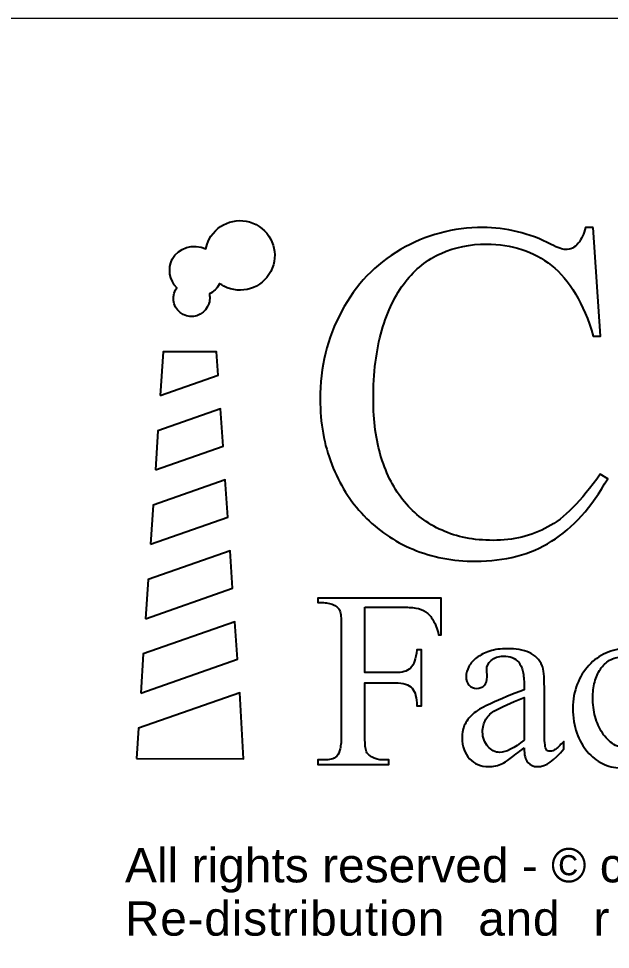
# Model space of a CAD drawing. Header units: millimetres. Extents: x -717 to 729, y -471 to 474.
# Drawn here: x 437.7 to 510, y 360.3 to 473.9 of the extents above; entities that cross this region are included whole.
import ezdxf

# ---------------------------------------------------------------- set-up
doc = ezdxf.new("R2010")
doc.units = ezdxf.units.MM
doc.header["$MEASUREMENT"] = 0
doc.layers.add('Livello 1', color=7, linetype='Continuous')
doc.styles.add('0', font='arial.ttf', dxfattribs={"height": 1})

msp = doc.modelspace()

# ---------------------------------------------------------------- linework, layer by layer
at = {"layer": 'Livello 1', "color": 7, "lineweight": 20}
msp.add_lwpolyline([(-716.7436, -470.9808), (729.3632, -470.9808), (729.3632, 473.8992), (-716.7436, 473.8992), (-716.7436, -470.9808)], close=True, dxfattribs=at)
at = {"layer": 'Livello 1', "color": 22}
for points, knots in [([(468.5414, 443.0266), (469.6273, 445.104), (468.8236, 447.6685), (466.7462, 448.7545), (466.7462, 448.7545), (464.6689, 449.8404), (462.1044, 449.0367), (461.0184, 446.9594), (461.0184, 446.9594), (460.8221, 446.5838), (460.6879, 446.1921), (460.6114, 445.7964), (460.6114, 445.7964), (459.0618, 446.4916), (457.2637, 445.9472), (456.5187, 444.5222), (456.5187, 444.5222), (455.9185, 443.374), (456.1782, 441.9907), (457.063, 441.0385), (457.063, 441.0385), (457.0098, 440.9615), (456.9608, 440.8804), (456.9163, 440.7954), (456.9163, 440.7954), (456.3401, 439.6932), (456.7493, 438.3414), (457.8305, 437.7762), (457.8305, 437.7762), (458.9117, 437.211), (460.2552, 437.6465), (460.8314, 438.7487), (460.8314, 438.7487), (461.0898, 439.243), (461.15, 439.7871), (461.0404, 440.2883), (461.0404, 440.2883), (461.5569, 440.5559), (461.9928, 440.9703), (462.2762, 441.5124), (462.2762, 441.5124), (462.2762, 441.5124), (462.2959, 441.5511), (462.2959, 441.5511), (462.2959, 441.5511), (462.4584, 441.4342), (462.6309, 441.327), (462.8135, 441.2315), (462.8135, 441.2315), (464.8909, 440.1456), (467.4554, 440.9493), (468.5414, 443.0266)], [0, 0, 0, 0, 0.071428571, 0.071428571, 0.071428571, 0.071428571, 0.142857143, 0.142857143, 0.142857143, 0.142857143, 0.214285714, 0.214285714, 0.214285714, 0.214285714, 0.285714286, 0.285714286, 0.285714286, 0.285714286, 0.357142857, 0.357142857, 0.357142857, 0.357142857, 0.428571429, 0.428571429, 0.428571429, 0.428571429, 0.5, 0.5, 0.5, 0.5, 0.571428571, 0.571428571, 0.571428571, 0.571428571, 0.642857143, 0.642857143, 0.642857143, 0.642857143, 0.714285714, 0.714285714, 0.714285714, 0.714285714, 0.785714286, 0.785714286, 0.785714286, 0.785714286, 0.857142857, 0.857142857, 0.857142857, 0.857142857, 1, 1, 1, 1]), ([(455.0456, 427.8924), (455.0456, 427.8924), (455.3975, 433.2405), (455.3975, 433.2405), (455.3975, 433.2405), (455.3975, 433.2405), (461.9336, 433.2405), (461.9336, 433.2405), (461.9336, 433.2405), (461.9336, 433.2405), (462.1281, 430.3631), (462.1281, 430.3631), (462.1281, 430.3631), (462.1281, 430.3631), (455.0456, 427.8924), (455.0456, 427.8924)], [0, 0, 0, 0, 0.2, 0.2, 0.2, 0.2, 0.4, 0.4, 0.4, 0.4, 0.6, 0.6, 0.6, 0.6, 1, 1, 1, 1]), ([(454.4482, 418.8118), (454.4482, 418.8118), (454.7628, 423.5933), (454.7628, 423.5933), (454.7628, 423.5933), (454.7628, 423.5933), (462.4054, 426.2592), (462.4054, 426.2592), (462.4054, 426.2592), (462.4054, 426.2592), (462.7136, 421.6952), (462.7136, 421.6952), (462.7136, 421.6952), (462.7136, 421.6952), (454.4482, 418.8118), (454.4482, 418.8118)], [0, 0, 0, 0, 0.2, 0.2, 0.2, 0.2, 0.4, 0.4, 0.4, 0.4, 0.6, 0.6, 0.6, 0.6, 1, 1, 1, 1]), ([(453.8509, 409.7312), (453.8509, 409.7312), (454.1655, 414.5125), (454.1655, 414.5125), (454.1655, 414.5125), (454.1655, 414.5125), (462.9909, 417.5915), (462.9909, 417.5915), (462.9909, 417.5915), (462.9909, 417.5915), (463.2994, 413.0271), (463.2994, 413.0271), (463.2994, 413.0271), (463.2994, 413.0271), (453.8509, 409.7312), (453.8509, 409.7312)], [0, 0, 0, 0, 0.2, 0.2, 0.2, 0.2, 0.4, 0.4, 0.4, 0.4, 0.6, 0.6, 0.6, 0.6, 1, 1, 1, 1]), ([(453.2535, 400.6506), (453.2535, 400.6506), (453.568, 405.4321), (453.568, 405.4321), (453.568, 405.4321), (453.568, 405.4321), (463.5767, 408.9235), (463.5767, 408.9235), (463.5767, 408.9235), (463.5767, 408.9235), (463.885, 404.3592), (463.885, 404.3592), (463.885, 404.3592), (463.885, 404.3592), (453.2535, 400.6506), (453.2535, 400.6506)], [0, 0, 0, 0, 0.2, 0.2, 0.2, 0.2, 0.4, 0.4, 0.4, 0.4, 0.6, 0.6, 0.6, 0.6, 1, 1, 1, 1]), ([(452.6561, 391.5699), (452.6561, 391.5699), (452.9706, 396.3514), (452.9706, 396.3514), (452.9706, 396.3514), (452.9706, 396.3514), (464.1623, 400.2556), (464.1623, 400.2556), (464.1623, 400.2556), (464.1623, 400.2556), (464.4707, 395.6912), (464.4707, 395.6912), (464.4707, 395.6912), (464.4707, 395.6912), (452.6561, 391.5699), (452.6561, 391.5699)], [0, 0, 0, 0, 0.2, 0.2, 0.2, 0.2, 0.4, 0.4, 0.4, 0.4, 0.6, 0.6, 0.6, 0.6, 1, 1, 1, 1]), ([(452.1295, 383.5655), (452.1295, 383.5655), (452.3734, 387.2707), (452.3734, 387.2707), (452.3734, 387.2707), (452.3734, 387.2707), (464.748, 391.5876), (464.748, 391.5876), (464.748, 391.5876), (464.748, 391.5876), (465.2018, 383.5302), (465.2018, 383.5302), (465.2018, 383.5302), (465.2018, 383.5302), (452.1295, 383.5655), (452.1295, 383.5655)], [0, 0, 0, 0, 0.2, 0.2, 0.2, 0.2, 0.4, 0.4, 0.4, 0.4, 0.6, 0.6, 0.6, 0.6, 1, 1, 1, 1])]:
    msp.add_open_spline(points, degree=3, knots=knots, dxfattribs=at)
at = {"layer": 'Livello 1'}
for points, knots in [([(507.9365, 448.4037), (507.9365, 448.4037), (508.8145, 435.1465), (508.8145, 435.1465), (508.8145, 435.1465), (508.8145, 435.1465), (507.9365, 435.1465), (507.9365, 435.1465), (507.9365, 435.1465), (506.7366, 439.1412), (505.0246, 442.0092), (502.8297, 443.7651), (502.8297, 443.7651), (500.6348, 445.5064), (497.9863, 446.3844), (494.8842, 446.3844), (494.8842, 446.3844), (492.8795, 446.3844), (491.0357, 446.004), (489.3383, 445.243), (489.3383, 445.243), (487.641, 444.4822), (486.1923, 443.3261), (484.9632, 441.7458), (484.9632, 441.7458), (483.7487, 440.1801), (482.7975, 438.2047), (482.1098, 435.8342), (482.1098, 435.8342), (481.4221, 433.4491), (481.0709, 430.6542), (481.0709, 427.4204), (481.0709, 427.4204), (481.0709, 424.8158), (481.3928, 422.4599), (482.0367, 420.3382), (482.0367, 420.3382), (482.6805, 418.2165), (483.6316, 416.4167), (484.8754, 414.9095), (484.8754, 414.9095), (486.1191, 413.4023), (487.641, 412.2463), (489.4554, 411.4415), (489.4554, 411.4415), (491.2552, 410.6221), (493.3331, 410.2124), (495.6889, 410.2124), (495.6889, 410.2124), (498.1472, 410.2124), (500.3861, 410.7538), (502.3907, 411.8512), (502.3907, 411.8512), (504.3076, 412.8463), (506.444, 414.9972), (508.7852, 418.2896), (508.7852, 418.2896), (508.7852, 418.2896), (509.6925, 417.7336), (509.6925, 417.7336), (509.6925, 417.7336), (507.717, 414.2656), (505.4343, 411.7195), (502.8443, 410.0953), (502.8443, 410.0953), (500.2543, 408.4711), (497.1522, 407.6663), (493.5526, 407.6663), (493.5526, 407.6663), (490.7723, 407.6663), (488.2263, 408.1492), (485.9143, 409.1295), (485.9143, 409.1295), (483.5877, 410.0953), (481.5977, 411.4561), (479.9149, 413.2267), (479.9149, 413.2267), (478.2468, 414.9826), (476.9298, 417.0605), (475.9933, 419.4749), (475.9933, 419.4749), (475.0422, 421.8893), (474.574, 424.5524), (474.574, 427.4351), (474.574, 427.4351), (474.574, 431.3566), (475.4519, 434.927), (477.1932, 438.1608), (477.1932, 438.1608), (478.9199, 441.4093), (481.3196, 443.9261), (484.3779, 445.6967), (484.3779, 445.6967), (487.48, 447.4965), (490.8309, 448.4037), (494.4452, 448.4037), (494.4452, 448.4037), (497.2839, 448.4037), (500.0787, 447.7159), (502.8004, 446.3405), (502.8004, 446.3405), (503.6052, 445.9161), (504.1759, 445.6967), (504.5125, 445.6967), (504.5125, 445.6967), (505.1563, 445.6967), (505.6685, 445.9601), (506.0928, 446.4722), (506.0928, 446.4722), (506.5025, 446.9843), (506.7951, 447.6282), (506.9708, 448.4037), (506.9708, 448.4037), (506.9708, 448.4037), (507.9365, 448.4037), (507.9365, 448.4037)], [0, 0, 0, 0, 0.033333333, 0.033333333, 0.033333333, 0.033333333, 0.066666667, 0.066666667, 0.066666667, 0.066666667, 0.1, 0.1, 0.1, 0.1, 0.133333333, 0.133333333, 0.133333333, 0.133333333, 0.166666667, 0.166666667, 0.166666667, 0.166666667, 0.2, 0.2, 0.2, 0.2, 0.233333333, 0.233333333, 0.233333333, 0.233333333, 0.266666667, 0.266666667, 0.266666667, 0.266666667, 0.3, 0.3, 0.3, 0.3, 0.333333333, 0.333333333, 0.333333333, 0.333333333, 0.366666667, 0.366666667, 0.366666667, 0.366666667, 0.4, 0.4, 0.4, 0.4, 0.433333333, 0.433333333, 0.433333333, 0.433333333, 0.466666667, 0.466666667, 0.466666667, 0.466666667, 0.5, 0.5, 0.5, 0.5, 0.533333333, 0.533333333, 0.533333333, 0.533333333, 0.566666667, 0.566666667, 0.566666667, 0.566666667, 0.6, 0.6, 0.6, 0.6, 0.633333333, 0.633333333, 0.633333333, 0.633333333, 0.666666667, 0.666666667, 0.666666667, 0.666666667, 0.7, 0.7, 0.7, 0.7, 0.733333333, 0.733333333, 0.733333333, 0.733333333, 0.766666667, 0.766666667, 0.766666667, 0.766666667, 0.8, 0.8, 0.8, 0.8, 0.833333333, 0.833333333, 0.833333333, 0.833333333, 0.866666667, 0.866666667, 0.866666667, 0.866666667, 0.9, 0.9, 0.9, 0.9, 0.933333333, 0.933333333, 0.933333333, 0.933333333, 1, 1, 1, 1]), ([(480.0379, 402.0615), (480.0379, 402.0615), (480.0379, 394.0625), (480.0379, 394.0625), (480.0379, 394.0625), (480.0379, 394.0625), (483.7327, 394.0625), (483.7327, 394.0625), (483.7327, 394.0625), (484.1593, 394.0625), (484.5326, 394.1006), (484.8373, 394.1844), (484.8373, 394.1844), (485.1421, 394.2681), (485.4011, 394.4129), (485.6068, 394.6262), (485.6068, 394.6262), (485.8201, 394.8319), (485.9801, 395.1214), (486.102, 395.4795), (486.102, 395.4795), (486.2162, 395.8375), (486.3152, 396.2946), (486.3914, 396.8507), (486.3914, 396.8507), (486.3914, 396.8507), (486.9399, 396.8507), (486.9399, 396.8507), (486.9399, 396.8507), (486.9399, 396.8507), (486.9399, 389.9944), (486.9399, 389.9944), (486.9399, 389.9944), (486.9399, 389.9944), (486.3914, 389.9944), (486.3914, 389.9944), (486.3914, 389.9944), (486.3762, 390.4972), (486.3229, 390.9314), (486.2315, 391.2895), (486.2315, 391.2895), (486.1477, 391.6475), (486.0029, 391.937), (485.7972, 392.1732), (485.7972, 392.1732), (485.5991, 392.4017), (485.3325, 392.5693), (484.9897, 392.676), (484.9897, 392.676), (484.6545, 392.775), (484.2355, 392.8283), (483.7327, 392.8283), (483.7327, 392.8283), (483.7327, 392.8283), (480.0379, 392.8283), (480.0379, 392.8283), (480.0379, 392.8283), (480.0379, 392.8283), (480.0379, 386.452), (480.0379, 386.452), (480.0379, 386.452), (480.0379, 385.9796), (480.0455, 385.5911), (480.0608, 385.294), (480.0608, 385.294), (480.076, 384.9893), (480.1141, 384.7455), (480.1751, 384.5551), (480.1751, 384.5551), (480.2284, 384.357), (480.3198, 384.2046), (480.4265, 384.098), (480.4265, 384.098), (480.5407, 383.9837), (480.6855, 383.877), (480.8607, 383.7704), (480.8607, 383.7704), (481.2797, 383.5342), (481.7368, 383.4123), (482.2243, 383.4123), (482.2243, 383.4123), (482.2243, 383.4123), (482.9633, 383.4123), (482.9633, 383.4123), (482.9633, 383.4123), (482.9633, 383.4123), (482.9633, 382.8638), (482.9633, 382.8638), (482.9633, 382.8638), (482.9633, 382.8638), (474.2786, 382.8638), (474.2786, 382.8638), (474.2786, 382.8638), (474.2786, 382.8638), (474.2786, 383.4123), (474.2786, 383.4123), (474.2786, 383.4123), (474.2786, 383.4123), (474.9871, 383.4123), (474.9871, 383.4123), (474.9871, 383.4123), (475.3452, 383.4123), (475.6575, 383.4352), (475.9318, 383.4885), (475.9318, 383.4885), (476.1984, 383.5419), (476.4269, 383.6714), (476.6021, 383.8694), (476.6021, 383.8694), (476.785, 384.0751), (476.9221, 384.3799), (477.0135, 384.7836), (477.0135, 384.7836), (477.1126, 385.195), (477.1583, 385.7511), (477.1583, 386.452), (477.1583, 386.452), (477.1583, 386.452), (477.1583, 399.5704), (477.1583, 399.5704), (477.1583, 399.5704), (477.1583, 400.0351), (477.1506, 400.416), (477.1278, 400.7207), (477.1278, 400.7207), (477.1049, 401.0254), (477.0669, 401.2768), (477.0135, 401.4673), (477.0135, 401.4673), (476.9602, 401.6654), (476.884, 401.8177), (476.785, 401.9396), (476.785, 401.9396), (476.6784, 402.0615), (476.5412, 402.1605), (476.3584, 402.2519), (476.3584, 402.2519), (476.1374, 402.3738), (475.9165, 402.4576), (475.6956, 402.5186), (475.6956, 402.5186), (475.4747, 402.5795), (475.2385, 402.61), (474.9871, 402.61), (474.9871, 402.61), (474.9871, 402.61), (474.2786, 402.61), (474.2786, 402.61), (474.2786, 402.61), (474.2786, 402.61), (474.2786, 403.1585), (474.2786, 403.1585), (474.2786, 403.1585), (474.2786, 403.1585), (489.3625, 403.1585), (489.3625, 403.1585), (489.3625, 403.1585), (489.3625, 403.1585), (489.3625, 398.6791), (489.3625, 398.6791), (489.3625, 398.6791), (489.3625, 398.6791), (489.0425, 398.6791), (489.0425, 398.6791), (489.0425, 398.6791), (488.8521, 399.418), (488.6311, 400.0046), (488.3798, 400.4464), (488.3798, 400.4464), (488.136, 400.8959), (487.8389, 401.2311), (487.4885, 401.4749), (487.4885, 401.4749), (487.138, 401.7187), (486.719, 401.8711), (486.2391, 401.9472), (486.2391, 401.9472), (485.7667, 402.0234), (485.1878, 402.0615), (484.5174, 402.0615), (484.5174, 402.0615), (484.5174, 402.0615), (480.0379, 402.0615), (480.0379, 402.0615)], [0, 0, 0, 0, 0.021276596, 0.021276596, 0.021276596, 0.021276596, 0.042553191, 0.042553191, 0.042553191, 0.042553191, 0.063829787, 0.063829787, 0.063829787, 0.063829787, 0.085106383, 0.085106383, 0.085106383, 0.085106383, 0.106382979, 0.106382979, 0.106382979, 0.106382979, 0.127659574, 0.127659574, 0.127659574, 0.127659574, 0.14893617, 0.14893617, 0.14893617, 0.14893617, 0.170212766, 0.170212766, 0.170212766, 0.170212766, 0.191489362, 0.191489362, 0.191489362, 0.191489362, 0.212765957, 0.212765957, 0.212765957, 0.212765957, 0.234042553, 0.234042553, 0.234042553, 0.234042553, 0.255319149, 0.255319149, 0.255319149, 0.255319149, 0.276595745, 0.276595745, 0.276595745, 0.276595745, 0.29787234, 0.29787234, 0.29787234, 0.29787234, 0.319148936, 0.319148936, 0.319148936, 0.319148936, 0.340425532, 0.340425532, 0.340425532, 0.340425532, 0.361702128, 0.361702128, 0.361702128, 0.361702128, 0.382978723, 0.382978723, 0.382978723, 0.382978723, 0.404255319, 0.404255319, 0.404255319, 0.404255319, 0.425531915, 0.425531915, 0.425531915, 0.425531915, 0.446808511, 0.446808511, 0.446808511, 0.446808511, 0.468085106, 0.468085106, 0.468085106, 0.468085106, 0.489361702, 0.489361702, 0.489361702, 0.489361702, 0.510638298, 0.510638298, 0.510638298, 0.510638298, 0.531914894, 0.531914894, 0.531914894, 0.531914894, 0.553191489, 0.553191489, 0.553191489, 0.553191489, 0.574468085, 0.574468085, 0.574468085, 0.574468085, 0.595744681, 0.595744681, 0.595744681, 0.595744681, 0.617021277, 0.617021277, 0.617021277, 0.617021277, 0.638297872, 0.638297872, 0.638297872, 0.638297872, 0.659574468, 0.659574468, 0.659574468, 0.659574468, 0.680851064, 0.680851064, 0.680851064, 0.680851064, 0.70212766, 0.70212766, 0.70212766, 0.70212766, 0.723404255, 0.723404255, 0.723404255, 0.723404255, 0.744680851, 0.744680851, 0.744680851, 0.744680851, 0.765957447, 0.765957447, 0.765957447, 0.765957447, 0.787234043, 0.787234043, 0.787234043, 0.787234043, 0.808510638, 0.808510638, 0.808510638, 0.808510638, 0.829787234, 0.829787234, 0.829787234, 0.829787234, 0.85106383, 0.85106383, 0.85106383, 0.85106383, 0.872340426, 0.872340426, 0.872340426, 0.872340426, 0.893617021, 0.893617021, 0.893617021, 0.893617021, 0.914893617, 0.914893617, 0.914893617, 0.914893617, 0.936170213, 0.936170213, 0.936170213, 0.936170213, 0.957446809, 0.957446809, 0.957446809, 0.957446809, 1, 1, 1, 1]), ([(499.487, 384.875), (498.7785, 384.3341), (498.2071, 383.8999), (497.7653, 383.5723), (497.7653, 383.5723), (497.331, 383.2524), (497.0263, 383.0467), (496.8435, 382.9781), (496.8435, 382.9781), (496.3026, 382.7191), (495.7312, 382.5896), (495.137, 382.5896), (495.137, 382.5896), (494.6647, 382.5896), (494.2305, 382.6734), (493.8419, 382.8486), (493.8419, 382.8486), (493.4458, 383.0162), (493.1106, 383.2524), (492.8211, 383.5571), (492.8211, 383.5571), (492.5316, 383.8618), (492.3031, 384.2351), (492.1431, 384.6617), (492.1431, 384.6617), (491.9831, 385.096), (491.8993, 385.5835), (491.8993, 386.1168), (491.8993, 386.1168), (491.8993, 386.7415), (492.0212, 387.2976), (492.265, 387.7928), (492.265, 387.7928), (492.5088, 388.2803), (492.8897, 388.7298), (493.4001, 389.1412), (493.4001, 389.1412), (493.9105, 389.5526), (494.5657, 389.9259), (495.3808, 390.2687), (495.3808, 390.2687), (496.653, 390.8629), (498.0243, 391.4266), (499.487, 391.9599), (499.487, 391.9599), (499.487, 391.9599), (499.487, 392.4931), (499.487, 392.4931), (499.487, 392.4931), (499.487, 393.1788), (499.4336, 393.7577), (499.3194, 394.2148), (499.3194, 394.2148), (499.2127, 394.6795), (499.0451, 395.0452), (498.8242, 395.3271), (498.8242, 395.3271), (498.6033, 395.6014), (498.3367, 395.7918), (498.0319, 395.9061), (498.0319, 395.9061), (497.7196, 396.0203), (497.3691, 396.0736), (496.973, 396.0736), (496.973, 396.0736), (496.3407, 396.0736), (495.8379, 395.9061), (495.4722, 395.5632), (495.4722, 395.5632), (495.099, 395.2281), (494.9161, 394.8471), (494.9161, 394.4205), (494.9161, 394.4205), (494.9161, 394.4205), (494.9618, 393.5597), (494.9618, 393.5597), (494.9618, 393.5597), (494.9618, 393.1026), (494.8475, 392.7522), (494.6114, 392.5084), (494.6114, 392.5084), (494.3828, 392.2646), (494.0705, 392.1427), (493.682, 392.1427), (493.682, 392.1427), (493.3087, 392.1427), (493.0039, 392.2722), (492.7602, 392.5312), (492.7602, 392.5312), (492.524, 392.7902), (492.4021, 393.1407), (492.4021, 393.5825), (492.4021, 393.5825), (492.4021, 393.9939), (492.5164, 394.4053), (492.7373, 394.8091), (492.7373, 394.8091), (492.9582, 395.2128), (493.2858, 395.5785), (493.7124, 395.9061), (493.7124, 395.9061), (494.1467, 396.226), (494.6723, 396.4926), (495.2894, 396.6907), (495.2894, 396.6907), (495.8988, 396.8888), (496.6073, 396.9879), (497.4149, 396.9879), (497.4149, 396.9879), (498.4661, 396.9879), (499.3575, 396.8279), (500.0964, 396.5155), (500.0964, 396.5155), (500.8278, 396.2032), (501.361, 395.6699), (501.6886, 394.9081), (501.6886, 394.9081), (501.8638, 394.4738), (501.9552, 393.5978), (501.9552, 392.2722), (501.9552, 392.2722), (501.9552, 392.2722), (501.9552, 387.6176), (501.9552, 387.6176), (501.9552, 387.6176), (501.9552, 386.8253), (501.9629, 386.2158), (501.9857, 385.7968), (501.9857, 385.7968), (502.0086, 385.3702), (502.0543, 385.0578), (502.1152, 384.8674), (502.1152, 384.8674), (502.1762, 384.6693), (502.2524, 384.5551), (502.3438, 384.517), (502.3438, 384.517), (502.4276, 384.4789), (502.5418, 384.4637), (502.679, 384.4637), (502.679, 384.4637), (502.7856, 384.4637), (502.8846, 384.4789), (502.9761, 384.5094), (502.9761, 384.5094), (503.0675, 384.5398), (503.1665, 384.5931), (503.2884, 384.6846), (503.2884, 384.6846), (503.4103, 384.7684), (503.555, 384.8903), (503.7074, 385.0503), (503.7074, 385.0503), (503.8674, 385.2026), (504.0731, 385.4007), (504.3321, 385.6521), (504.3321, 385.6521), (504.3321, 385.6521), (504.3321, 384.7836), (504.3321, 384.7836), (504.3321, 384.7836), (503.2046, 383.3209), (502.1305, 382.5896), (501.1096, 382.5896), (501.1096, 382.5896), (500.6297, 382.5896), (500.2412, 382.7648), (499.9365, 383.1076), (499.9365, 383.1076), (499.6393, 383.4505), (499.487, 384.037), (499.487, 384.875)], [0, 0, 0, 0, 0.022727273, 0.022727273, 0.022727273, 0.022727273, 0.045454545, 0.045454545, 0.045454545, 0.045454545, 0.068181818, 0.068181818, 0.068181818, 0.068181818, 0.090909091, 0.090909091, 0.090909091, 0.090909091, 0.113636364, 0.113636364, 0.113636364, 0.113636364, 0.136363636, 0.136363636, 0.136363636, 0.136363636, 0.159090909, 0.159090909, 0.159090909, 0.159090909, 0.181818182, 0.181818182, 0.181818182, 0.181818182, 0.204545455, 0.204545455, 0.204545455, 0.204545455, 0.227272727, 0.227272727, 0.227272727, 0.227272727, 0.25, 0.25, 0.25, 0.25, 0.272727273, 0.272727273, 0.272727273, 0.272727273, 0.295454545, 0.295454545, 0.295454545, 0.295454545, 0.318181818, 0.318181818, 0.318181818, 0.318181818, 0.340909091, 0.340909091, 0.340909091, 0.340909091, 0.363636364, 0.363636364, 0.363636364, 0.363636364, 0.386363636, 0.386363636, 0.386363636, 0.386363636, 0.409090909, 0.409090909, 0.409090909, 0.409090909, 0.431818182, 0.431818182, 0.431818182, 0.431818182, 0.454545455, 0.454545455, 0.454545455, 0.454545455, 0.477272727, 0.477272727, 0.477272727, 0.477272727, 0.5, 0.5, 0.5, 0.5, 0.522727273, 0.522727273, 0.522727273, 0.522727273, 0.545454545, 0.545454545, 0.545454545, 0.545454545, 0.568181818, 0.568181818, 0.568181818, 0.568181818, 0.590909091, 0.590909091, 0.590909091, 0.590909091, 0.613636364, 0.613636364, 0.613636364, 0.613636364, 0.636363636, 0.636363636, 0.636363636, 0.636363636, 0.659090909, 0.659090909, 0.659090909, 0.659090909, 0.681818182, 0.681818182, 0.681818182, 0.681818182, 0.704545455, 0.704545455, 0.704545455, 0.704545455, 0.727272727, 0.727272727, 0.727272727, 0.727272727, 0.75, 0.75, 0.75, 0.75, 0.772727273, 0.772727273, 0.772727273, 0.772727273, 0.795454545, 0.795454545, 0.795454545, 0.795454545, 0.818181818, 0.818181818, 0.818181818, 0.818181818, 0.840909091, 0.840909091, 0.840909091, 0.840909091, 0.863636364, 0.863636364, 0.863636364, 0.863636364, 0.886363636, 0.886363636, 0.886363636, 0.886363636, 0.909090909, 0.909090909, 0.909090909, 0.909090909, 0.931818182, 0.931818182, 0.931818182, 0.931818182, 0.954545455, 0.954545455, 0.954545455, 0.954545455, 1, 1, 1, 1]), ([(516.963, 388.0366), (516.7877, 387.1376), (516.5059, 386.3377), (516.1249, 385.6445), (516.1249, 385.6445), (515.7516, 384.9512), (515.3022, 384.3646), (514.7918, 383.8923), (514.7918, 383.8923), (514.2814, 383.42), (513.7176, 383.0619), (513.1082, 382.8181), (513.1082, 382.8181), (512.4987, 382.5744), (511.8741, 382.4525), (511.2341, 382.4525), (511.2341, 382.4525), (510.4799, 382.4525), (509.7486, 382.6201), (509.0553, 382.9629), (509.0553, 382.9629), (508.3545, 383.3057), (507.7374, 383.7933), (507.2041, 384.418), (507.2041, 384.418), (506.6709, 385.0426), (506.2442, 385.8044), (505.9243, 386.6958), (505.9243, 386.6958), (505.6043, 387.5871), (505.4444, 388.5927), (505.4444, 389.7125), (505.4444, 389.7125), (505.4444, 390.7791), (505.6196, 391.7618), (505.97, 392.6531), (505.97, 392.6531), (506.3204, 393.552), (506.7927, 394.3139), (507.387, 394.9538), (507.387, 394.9538), (507.9812, 395.5937), (508.6744, 396.0965), (509.4591, 396.4546), (509.4591, 396.4546), (510.2437, 396.8126), (511.0894, 396.9879), (511.9807, 396.9879), (511.9807, 396.9879), (512.6511, 396.9879), (513.2605, 396.8888), (513.8167, 396.6831), (513.8167, 396.6831), (514.3804, 396.485), (514.8679, 396.226), (515.2794, 395.9061), (515.2794, 395.9061), (515.6983, 395.5861), (516.0183, 395.2281), (516.2545, 394.8395), (516.2545, 394.8395), (516.483, 394.4434), (516.5973, 394.0625), (516.5973, 393.6892), (516.5973, 393.6892), (516.5973, 393.3007), (516.4754, 392.9959), (516.2316, 392.7598), (516.2316, 392.7598), (515.9878, 392.5312), (515.645, 392.4169), (515.1955, 392.4169), (515.1955, 392.4169), (514.7385, 392.4169), (514.3652, 392.5312), (514.0681, 392.7598), (514.0681, 392.7598), (513.771, 392.9959), (513.5957, 393.4683), (513.5348, 394.1996), (513.5348, 394.1996), (513.4129, 395.388), (512.7425, 395.9822), (511.5008, 395.9822), (511.5008, 395.9822), (510.9065, 395.9822), (510.3885, 395.8451), (509.9314, 395.5785), (509.9314, 395.5785), (509.4743, 395.3118), (509.1011, 394.9538), (508.7963, 394.4967), (508.7963, 394.4967), (508.4916, 394.0396), (508.2554, 393.514), (508.1031, 392.9122), (508.1031, 392.9122), (507.9431, 392.3027), (507.8669, 391.6704), (507.8669, 391), (507.8669, 391), (507.8669, 390.2077), (507.966, 389.4383), (508.164, 388.6917), (508.164, 388.6917), (508.3697, 387.9527), (508.6592, 387.29), (509.0477, 386.7034), (509.0477, 386.7034), (509.4362, 386.1244), (509.9009, 385.6597), (510.4494, 385.3092), (510.4494, 385.3092), (510.998, 384.9588), (511.6227, 384.7836), (512.3235, 384.7836), (512.3235, 384.7836), (512.7349, 384.7836), (513.131, 384.837), (513.5119, 384.936), (513.5119, 384.936), (513.8928, 385.0426), (514.2509, 385.2255), (514.6013, 385.4845), (514.6013, 385.4845), (514.9518, 385.7359), (515.2869, 386.0939), (515.6069, 386.5434), (515.6069, 386.5434), (515.9269, 386.9929), (516.2392, 387.5642), (516.5516, 388.2575), (516.5516, 388.2575), (516.5516, 388.2575), (516.963, 388.0366), (516.963, 388.0366)], [0, 0, 0, 0, 0.028571429, 0.028571429, 0.028571429, 0.028571429, 0.057142857, 0.057142857, 0.057142857, 0.057142857, 0.085714286, 0.085714286, 0.085714286, 0.085714286, 0.114285714, 0.114285714, 0.114285714, 0.114285714, 0.142857143, 0.142857143, 0.142857143, 0.142857143, 0.171428571, 0.171428571, 0.171428571, 0.171428571, 0.2, 0.2, 0.2, 0.2, 0.228571429, 0.228571429, 0.228571429, 0.228571429, 0.257142857, 0.257142857, 0.257142857, 0.257142857, 0.285714286, 0.285714286, 0.285714286, 0.285714286, 0.314285714, 0.314285714, 0.314285714, 0.314285714, 0.342857143, 0.342857143, 0.342857143, 0.342857143, 0.371428571, 0.371428571, 0.371428571, 0.371428571, 0.4, 0.4, 0.4, 0.4, 0.428571429, 0.428571429, 0.428571429, 0.428571429, 0.457142857, 0.457142857, 0.457142857, 0.457142857, 0.485714286, 0.485714286, 0.485714286, 0.485714286, 0.514285714, 0.514285714, 0.514285714, 0.514285714, 0.542857143, 0.542857143, 0.542857143, 0.542857143, 0.571428571, 0.571428571, 0.571428571, 0.571428571, 0.6, 0.6, 0.6, 0.6, 0.628571429, 0.628571429, 0.628571429, 0.628571429, 0.657142857, 0.657142857, 0.657142857, 0.657142857, 0.685714286, 0.685714286, 0.685714286, 0.685714286, 0.714285714, 0.714285714, 0.714285714, 0.714285714, 0.742857143, 0.742857143, 0.742857143, 0.742857143, 0.771428571, 0.771428571, 0.771428571, 0.771428571, 0.8, 0.8, 0.8, 0.8, 0.828571429, 0.828571429, 0.828571429, 0.828571429, 0.857142857, 0.857142857, 0.857142857, 0.857142857, 0.885714286, 0.885714286, 0.885714286, 0.885714286, 0.914285714, 0.914285714, 0.914285714, 0.914285714, 0.942857143, 0.942857143, 0.942857143, 0.942857143, 1, 1, 1, 1]), ([(499.487, 385.8349), (499.487, 385.8349), (499.487, 391.0457), (499.487, 391.0457), (499.487, 391.0457), (498.4585, 390.6343), (497.2777, 390.101), (495.9598, 389.4459), (495.9598, 389.4459), (495.4722, 389.1945), (495.0913, 388.8365), (494.8247, 388.3717), (494.8247, 388.3717), (494.5504, 387.907), (494.4133, 387.3966), (494.4133, 386.8329), (494.4133, 386.8329), (494.4133, 386.4748), (494.4743, 386.1396), (494.5885, 385.8349), (494.5885, 385.8349), (494.7104, 385.5302), (494.8628, 385.2635), (495.0532, 385.0426), (495.0532, 385.0426), (495.2437, 384.8217), (495.4646, 384.6465), (495.7236, 384.517), (495.7236, 384.517), (495.9826, 384.3875), (496.2493, 384.3265), (496.5312, 384.3265), (496.5312, 384.3265), (497.2777, 384.3265), (498.2681, 384.8293), (499.487, 385.8349)], [0, 0, 0, 0, 0.1, 0.1, 0.1, 0.1, 0.2, 0.2, 0.2, 0.2, 0.3, 0.3, 0.3, 0.3, 0.4, 0.4, 0.4, 0.4, 0.5, 0.5, 0.5, 0.5, 0.6, 0.6, 0.6, 0.6, 0.7, 0.7, 0.7, 0.7, 0.8, 0.8, 0.8, 0.8, 1, 1, 1, 1])]:
    msp.add_open_spline(points, degree=3, knots=knots, dxfattribs=at)

# ---------------------------------------------------------------- texts
at = {"layer": 'Livello 1', "style": '0'}
for s, height, p in [('All rights reserved - © copyright - CncFactory', 4.190616, (450.73527, 368.46126)), ('R', 4.19062, (450.73527, 361.95906)), ('d', 4.19062, (460.42907, 361.95906)), ('i', 4.19062, (463.77127, 361.95906)), ('t', 4.19062, (468.18467, 361.95906)), ('i', 4.19062, (471.95017, 361.95906)), ('b', 4.19062, (473.34837, 361.95906)), ('t', 4.19062, (480.03277, 361.95906)), ('i', 4.19062, (481.75497, 361.95906)), ('d', 4.19062, (500.56467, 361.95906)), ('e', 4.19062, (455.04357, 361.95906)), ('s', 4.19062, (465.16947, 361.95906)), ('r', 4.19062, (469.90687, 361.95906)), ('u', 4.19062, (476.69057, 361.95906)), ('o', 4.19062, (483.15317, 361.95906)), ('n', 4.19062, (486.49537, 361.95906)), ('a', 4.19062, (493.88027, 361.95906)), ('n', 4.19062, (497.22247, 361.95906)), ('r', 4.19062, (507.94957, 361.95906)), ('-', 4.19062, (458.38577, 361.95906))]:
    msp.add_text(s, height=height, dxfattribs=at).set_placement(p)

doc.saveas('drawing.dxf')
